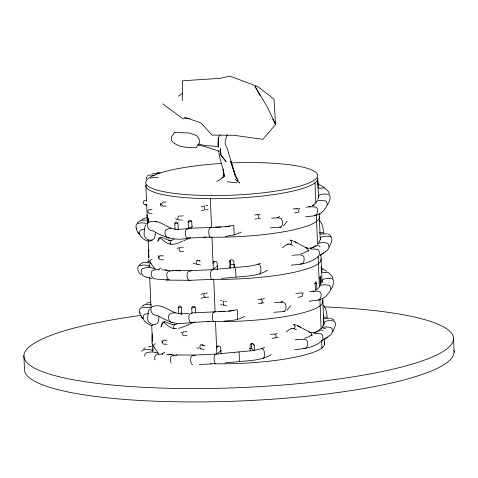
<?xml version="1.0" encoding="UTF-8"?>
<svg xmlns="http://www.w3.org/2000/svg" width="478" height="478" viewBox="0 0 478 478"><rect width="100%" height="100%" fill="white"/><g stroke="black" fill="none" stroke-linecap="round" stroke-linejoin="round"><path stroke-width="0.72" d="M182.255 100.697L182.435 80.788L219.838 78.356L229.858 76.068L257.905 86.673L274.037 99.155L275.579 124.465L262.87 139.361L233.826 135.268L211.957 135.089L201.154 123.061L184.299 117.08M155.344 232.141L155.021 236.347A5.79 4.894 35.3 0 1 148.951 239.998A5.79 4.894 35.3 0 1 144.069 233.599L144.882 226.793L145.76 224.738M158.78 318.922L158.881 316.544M148.903 250.789L148.766 249.54L148.359 256.333M152.255 333.961L151.896 340.742M163.07 321.885L161.785 324.078L160.996 327.03L162.705 323.218L163.494 322.548M146.429 179.053L146.734 176.89M234.459 265.732L234.124 267.74L229.912 267.883L229.882 260.582M229.912 267.883L230.468 264.537L230.276 260.062M323.731 322.07L323.6 322.865L323.349 314.405L323.481 316.107M323.666 325.542L324.03 323.373M225.455 236.377L234.172 234.955L233.76 225.299L225.467 226.703L210.643 227.468L209.537 228.317L208.814 230.3A5.79 1.464 -89.5 0 0 210.475 237.13M221.505 278.465L235.941 277.162L235.529 267.507C243.858 266.539 252.599 266.622 260.408 263.229M224.092 321.102L233.587 320.242L237.709 319.364L237.297 309.708L229.004 311.112L214.18 311.871L213.074 312.72L212.351 314.703A5.79 1.464 -89.5 0 0 214.013 321.539M225.042 362.868L239.478 361.565L239.066 351.91C247.598 350.918 256.578 351.025 264.525 347.387M160.626 204.859L160.871 203.586L160.626 204.859L161.116 206.382M158.445 256.298L158.529 258.323M161.982 340.706L162.066 342.726M157.836 241.097L158.744 238.444L159.532 237.482M317.715 181.497L318.36 185.727M318.671 196.924L317.601 199.35M158.116 241.235L159.168 238.815L159.957 238.146M149.297 309.147L148.419 311.202L147.606 318.001A5.79 4.894 35.3 0 0 153.211 324.544A5.79 4.894 35.3 0 0 158.529 319.4M320.045 240.141L318.701 242.699M323.582 324.544L322.238 327.101M329.318 247.006L331.529 241.82A5.79 5.688 -2.9 0 0 331.35 237.47L330.047 236.491L325.936 236.192L321.867 236.837L320.654 237.924A5.79 5.688 -2.9 0 0 320.32 239.376M332.855 331.415L335.066 326.229A5.79 5.688 -2.9 0 0 334.887 321.873L333.584 320.893L329.473 320.601L325.404 321.24L324.192 322.327A5.79 5.688 -2.9 0 0 323.845 324.52M327.532 204.895L329.001 202.248L329.76 199.619A5.79 5.688 -2.9 0 0 329.581 195.269L328.278 194.283L324.168 193.99L320.099 194.63L318.886 195.717A5.79 5.688 -2.9 0 0 318.551 197.175M331.069 289.304L332.539 286.651L333.297 284.022A5.79 5.688 -2.9 0 0 333.118 279.672L331.816 278.692L327.705 278.399L323.636 279.038L322.423 280.126A5.79 5.688 -2.9 0 0 322.076 282.319M220.065 134.927L218.303 137.795L218.374 147.122L218.303 137.795L217.98 146.435L205.63 145.611L198.316 144.123M287.224 221.296L283.478 225.867M290.761 305.705L287.015 310.27M158.612 255.85L158.935 255.371M315.229 203.156L312.976 205.827L314.076 204.835L312.044 205.976M317.804 288.933L318.766 287.559M164.755 322.351L164.074 322.662L163.852 321.909L164.54 321.598L172.809 324.777L172.152 324.682L175.05 324.67L176.985 324.078M324.46 209.513C322.232 212.77 318.605 214.909 314.769 215.674M327.998 293.922C325.769 297.179 322.142 299.312 318.312 300.076M214.622 261.329L213.063 263.288A2.109 2.014 49.6 0 1 215.034 261.221A2.109 2.014 49.6 0 1 217.173 263.3L217.424 269.263L213.313 269.251L217.741 265.846M218.171 346.03L216.612 347.99A2.109 2.014 49.6 0 1 218.583 345.923A2.109 2.014 49.6 0 1 220.722 348.002L220.973 353.965M282.552 247.712L285.748 245.118L288.192 244.043L287.66 244.168L290.2 244.168L292.99 245.441M286.089 332.114L289.286 329.521L291.729 328.452L291.198 328.571L293.737 328.577L296.527 329.85M147.26 176.245L148.311 175.283L149.931 175.044L154.884 175.593M141.649 351.175L142.862 350.087L146.931 349.448L151.042 349.741L152.345 350.727M224.045 176.603L222.909 177.434M137.072 223.077L138.996 221.469M138.931 265.553L140.843 263.88M139.48 221.481L140.651 220.46L142.456 220.125L146.746 220.161M141.249 263.683L142.426 262.661L144.225 262.326L148.515 262.362M143.412 305.544L144.195 304.862L145.993 304.534L151.508 304.803M318.001 243.989L319.173 242.967L323.116 242.531L327.095 243.027L328.356 244.073A5.79 5.497 52.4 0 1 325.632 251.476M319.77 286.197L320.941 285.169L324.885 284.733L328.864 285.235L330.125 286.274A5.79 5.497 52.4 0 1 328.039 293.361M321.539 328.398L322.71 327.37L326.653 326.934L330.633 327.436L331.893 328.482A5.79 5.497 52.4 0 1 329.169 335.885M143.669 348.892L145.175 347.673M221.29 350.547L216.863 353.953L219.605 353.959M141.805 306.422L143.37 305.37M315.856 245.351L312.469 247.789M321.049 328.565L316.006 332.192M320.081 255.407L325.596 251.536M321.993 340.951L329.133 335.938M320.296 255.258L323.791 252.808M323.833 339.661L327.328 337.217M178.336 96.221L182.572 93.329M141.858 219.701L144.511 218.249L146.74 217.735M308.818 250.358L304.127 252.862L300.961 253.932M312.355 334.761L307.665 337.265L304.498 338.334M267.662 270.184C258.24 276.17 246.66 275.991 235.941 277.162M271.199 354.586C261.777 360.579 250.197 360.4 239.478 361.565M212.895 269.658L211.306 270.518L210.583 272.502A5.79 1.464 -89.5 0 0 212.244 279.337L190.113 280.311L171.052 280.144A5.79 4.015 -81.8 0 1 166.977 273.153L167.814 271.91L169.11 271.259L173.544 270.584M216.432 354.061L214.843 354.927L214.12 356.905A5.79 1.464 -89.5 0 0 215.781 363.74M177.29 248.458L178.629 247.747M180.827 332.861L182.166 332.15M316.866 289.513L315.366 290.289L315.127 283.263A2.115 0.777 -88.1 0 1 315.958 281.847A2.115 0.777 -88.1 0 1 316.615 283.55L316.866 289.513L315.432 289.447M271.612 218.261L277.312 217.729L279.636 216.558M274.491 302.682L280.849 302.132L283.173 300.961M227.803 135.017L226.596 135.615L227.175 135.119L225.329 139.827L225.126 143.944L227.42 149.046L235.409 175.952L238.187 180.642L236.951 181.066M183.677 240.751L185.47 239.92M186.026 325.715L194.916 321.867M146.549 303.339L150.277 302.138M241.265 232.117L234.172 234.955M244.802 316.52L237.709 319.364M186.067 239.639L190.686 237.709M216.707 181.485L220.728 179.214L223.841 176.412L223.232 169.14M318.234 331.242L313.628 332.808L315.139 332.449L312.325 332.646L309.272 332.102A3.328 2.76 89.3 0 1 311.835 335.658M179.387 242.603L182.488 241.306M182.303 327.269L185.404 325.972M221.678 177.78L222.682 177.398M201.023 294.299L203.198 293.576M201.196 298.35L203.365 297.627M188.153 222.27A2.109 1.787 69.9 0 1 189.891 220.322A2.109 1.787 69.9 0 1 191.809 222.521L192.054 228.484L188.404 228.233L188.153 222.27L191.553 221.027M188.404 228.233L192.485 226.739M191.977 313.49L191.756 308.274L195.155 307.025M201.202 206.843L203.526 206.09M201.369 210.894L203.694 210.141M152.345 240.404C148.461 242.346 144.039 240.087 141.44 237.064A5.79 5.491 -57.6 0 1 139.97 230.982L141.135 229.834L144.35 229.111M175.097 243.977L178.766 242.866M178.635 328.38L181.694 327.454M170.921 244.204C166.553 243.929 163.607 240.512 160.339 238.074L160.494 237.267L161.002 237.196L169.272 240.374L168.614 240.279L171.512 240.261L174.094 239.478M310.712 248.237L316.352 245.979A3.328 3.017 87.9 0 1 320.146 246.905M189.981 228.466L186.868 229.273L185.96 229.966L185.386 231.227A5.79 2.838 -86.3 0 0 188.344 238.11L205.946 237.261M150.176 178.115L154.197 177.356L158.254 177.541M175.062 229.846L174.811 223.889L178.246 223.011M175.749 229.673L178.497 228.974M182.016 312.947L178.581 313.825L178.336 307.862L181.078 307.163M278.327 337.295L276.32 337.749M276.147 333.698L276.899 333.548M151.861 173.95L160.166 172.755M264.543 298.654L262.786 298.917M177.081 354.987L172.654 355.668L171.351 356.319L170.515 357.556A5.79 4.015 -81.8 0 0 171.285 363.071M318.611 188.236L324.705 188.021L328.284 191.421L329.479 193.972M320.535 234.047L326.623 233.832M322.154 272.645L328.243 272.424L331.822 275.824L333.017 278.375M148.592 313.413L144.673 314.243L143.508 315.39A5.79 5.491 -57.6 0 0 146.172 322.274M324.072 318.456L330.161 318.234M308.925 206.849L314.405 206.866L316.054 207.315L317.189 208.426A5.79 4.935 69.6 0 1 312.863 215.978L305.663 216.809M310.694 249.056L316.173 249.068L317.822 249.522L318.957 250.627A5.79 4.935 69.6 0 1 316.544 257.875C309.326 263.432 300.011 264.418 291.227 265.165M312.463 291.257L317.942 291.269L319.591 291.723L320.726 292.829A5.79 4.935 69.6 0 1 316.4 300.381L309.2 301.212M314.231 333.459L319.71 333.471L321.359 333.925L322.495 335.03A5.79 4.935 69.6 0 1 320.081 342.278C312.863 347.841 303.548 348.826 294.771 349.573M259.249 214.514L260.211 214.377M259.417 218.566L260.379 218.428M280.867 227.08L270.291 227.898M262.954 302.968L263.916 302.837M284.41 311.489L273.828 312.307M306.081 207.201L310.545 206.61M294.275 255.156L299.921 254.75L302.861 255.64L303.799 256.8A5.79 4.033 77 0 1 300.309 264.113M309.619 291.604L314.082 291.018M297.125 339.655L303.458 339.159L306.398 340.043L307.336 341.208A5.79 4.033 77 0 1 303.847 348.516M189.043 228.46L177.822 229.506M225.275 226.715L229.757 226.178M228.813 311.124L233.294 310.586M273.589 334.05L270.434 334.409M271.952 338.31L275.238 337.91A2.061 0.854 82.6 0 0 275.878 335.15A2.061 0.854 82.6 0 0 274.348 334.606M156.366 173.185L158.768 172.916M204.638 297.37L208.802 297.107M188.714 313.329L181.359 313.915M188.344 238.11C176.095 241.061 163.966 237.65 153.54 231.095M296.127 208.653L293.032 208.928M294.567 212.877L297.525 212.483A2.061 1.494 76.1 0 0 298.72 209.615A2.061 1.494 76.1 0 0 296.073 209.274M299.664 293.056L295.882 293.384M298.105 297.286L299.831 297.107M258.036 214.652L254.75 214.963M174.416 244.043L171.68 244.312A2.061 1.476 -81.1 0 1 170.102 242.615A2.061 1.476 -81.1 0 1 171.512 240.261M261.574 299.061L258.287 299.365M261.747 303.112L258.461 303.416M176.585 328.583L175.217 328.715A2.061 1.476 -81.1 0 1 173.639 327.018A2.061 1.476 -81.1 0 1 175.05 324.67M216.928 269.234L230.778 267.925M220.466 353.642L234.316 352.334M292.118 255.419L293.468 255.294M294.98 339.888L297.005 339.697M234.22 352.34L239.066 351.904M254.923 219.014L256.686 218.852M277.312 217.729L280.502 218.273L281.47 218.882L282.151 220.095A5.79 2.856 81.4 0 1 279.761 227.199M280.849 302.132L284.04 302.682L285.007 303.291L285.689 304.504A5.79 2.856 81.4 0 1 283.299 311.608M319.244 232.804L322.889 232.678L323.827 233.288C322.895 228.992 323.14 223.871 319.579 220.716M323.451 317.153L326.426 317.081L327.364 317.697C326.432 313.395 326.677 308.274 323.116 305.119M183.229 215.883L180.331 216.044M249.456 348.456L251.536 348.307L253.477 350.416M311.602 248.046L308.788 248.243L305.735 247.694A3.328 2.76 89.3 0 1 308.298 251.255M206.287 205.648L207.852 205.552M206.46 209.693L208.026 209.603M193.13 228.114L211.127 227.45L210.643 227.468M258.102 264.22L259.781 264.949L260.677 266.861A5.79 1.482 84.7 0 1 259.572 273.81M261.639 348.629L263.318 349.352L264.214 351.264A5.79 1.482 84.7 0 1 263.109 358.219M212.411 269.67L190.812 270.668L172.217 270.542M215.948 354.073L194.349 355.07L175.755 354.951M205.916 293.157L207.512 293.074M211.288 363.967L199.392 364.523M148.479 346.699L151.335 346.723M220.776 227.02L215.554 227.241M224.313 311.423L219.097 311.65M189.443 118.484L182.883 118.753L162.753 103.881M180.505 220.095L182.166 220.023M230.468 264.537L234.68 264.388M214.18 311.871L214.664 311.859L192.58 312.869L190.405 313.682L189.497 314.369L188.924 315.635A5.79 2.838 -86.3 0 0 191.881 322.513A3.328 1.804 82.7 0 0 192.843 322.596M209.484 321.67C199.714 321.61 190.029 322.901 180.302 323.498C171.698 324.06 164.516 318.928 157.077 315.498M191.75 270.668L188.637 271.48L187.729 272.167L187.155 273.434A5.79 2.838 -86.3 0 0 190.113 280.311M195.287 355.07L192.174 355.883L191.266 356.57L190.692 357.837A5.79 2.838 -86.3 0 0 192.544 364.69M319.274 277.855L320.738 277.855L320.989 283.818L320.26 284.607L319.997 277.581A2.115 0.382 89.6 0 1 320.38 276.159A2.115 0.382 89.6 0 1 320.738 277.855M181.64 247.222L183.301 247.228M183.474 251.279L180.451 251.35A2.061 1.255 -84 0 1 179.125 249.146A2.061 1.255 -84 0 1 180.929 247.389M185.177 331.624L186.844 331.63M185.345 335.675L187.012 335.681M227.301 181.754L237.046 182.889M179.184 270.739L180.367 270.757L175.617 270.662M161.791 255.844L163.356 255.885M163.53 259.936L160.853 259.763A2.061 1.721 -75.7 0 1 159.066 257.481A2.061 1.721 -75.7 0 1 161.564 255.844M165.328 340.252L166.894 340.294M167.067 344.345L164.39 344.166A2.061 1.721 -75.7 0 1 162.604 341.89A2.061 1.721 -75.7 0 1 165.101 340.252M175.432 229.267L171.775 228.382L168.889 228.58L166.045 229.709L165.209 230.946A5.79 4.015 -81.8 0 0 169.284 237.942M178.969 313.676L175.312 312.785L172.427 312.982L169.582 314.118L168.746 315.355A5.79 4.015 -81.8 0 0 172.295 322.417M314.464 283.454L316.615 283.55M157.035 279.14L167.73 279.977M164.528 202.021L166.141 202.104M166.308 206.155L163.506 206.078A2.061 1.607 -78.7 0 1 161.827 203.825A2.061 1.607 -78.7 0 1 164.157 202.152M166.081 279.893L169.481 280.072M170.377 270.44L161.934 269.807M173.914 354.843L168.8 354.509M158.977 269.496L154.071 270.004L152.47 270.596L151.436 271.797A5.79 4.923 -74.5 0 0 156.366 278.961M163.058 353.935L157.609 354.413L156.007 355.005L154.974 356.2A5.79 4.923 -74.5 0 0 154.914 359.88M171.775 228.382C164.312 225.491 156.724 218.56 148.299 222.485L147.373 223.68A5.79 5.127 75.9 0 0 153.378 230.904M152.918 325.536L150.779 325.369L146.28 322.775M151.932 209.717L150.695 209.585A2.061 1.93 -62.3 0 0 147.881 211.109A2.061 1.93 -62.3 0 0 149.877 213.463M150.719 213.654L152.106 213.768M166.786 354.335L168.095 354.461M180.487 314.058L181.76 314.219L181.509 308.256A2.109 1.548 75.7 0 0 179.836 305.986A2.109 1.548 75.7 0 0 178.336 307.862M220.531 300.614L221.965 300.811M220.699 304.665L222.133 304.862M223.579 305.089L226.5 305.645M152.082 278.459L146.37 277.198M167.169 270.285L165.274 269.795M224.869 301.301L226.333 301.594M155.326 268.881L150.636 267.704L146.674 267.596L142.755 268.433L141.59 269.58A5.79 5.491 -57.6 0 0 146.34 276.977M158.272 353.164L155.529 352.525M318.049 186.36L318.587 187.191L317.583 187.239M321.586 270.769L322.124 271.6L321.341 271.839M174.458 328.607C170.174 328.362 167.294 325.028 164.074 322.662M152.685 341.394L151.902 341.633L152.147 342.403M196.9 264.244L200.449 265.039M204.99 345.654L202.176 345.02L203.419 345.319M200.437 348.653L203.987 349.448M292.9 240.769L290.032 240.117A2.061 1.315 78.5 0 1 291.466 242.382A2.061 1.315 78.5 0 1 290.2 244.168M296.444 325.171L293.57 324.526A2.061 1.315 78.5 0 1 295.004 326.791A2.061 1.315 78.5 0 1 293.737 328.577M200.282 260.988L198.639 260.618L199.882 260.916M145.653 204.692L146.609 204.913M197.581 144.864L206.155 146.919L219.067 151.287L218.763 150.725L219.45 155.989L222.676 167.963L224.302 176.274L223.686 171.984M202.517 345.098L201.172 344.757A2.061 0.878 -87.3 0 0 199.935 346.55A2.061 0.878 -87.3 0 0 200.891 348.731M195.556 263.928L193.363 263.348M199.093 348.331L196.9 347.751M145.665 204.847L147.093 205.253M168.812 354.204L169.804 354.515M327.591 233.85L329.294 234.716L331.146 236.491M331.135 318.258L334.146 320.111M177.41 219.766L175.575 218.655M175.312 312.785C167.85 309.893 160.261 302.962 151.837 306.888L150.911 308.083A5.79 5.127 75.9 0 0 156.915 315.307M307.085 248.261L296.007 242.328M310.622 332.664L299.545 326.731M295.44 242.047L293.731 241.205L296.981 242.812M298.977 326.45L297.268 325.614L300.519 327.215M318.378 183.97L324.425 187.74M321.365 268.098L326.731 271.235M155.493 221.457L156.342 222.043M155.428 353.027L154.173 352.107L150.212 352.005L146.292 352.836L145.127 353.983A5.79 5.491 -57.6 0 0 144.792 356.2M146.603 223.788L145.736 223.136L141.625 222.844L137.556 223.483L136.344 224.57A5.79 5.688 -2.9 0 0 136.523 228.92M148.807 266.318L147.505 265.338L143.394 265.045L139.325 265.684L138.112 266.772A5.79 5.688 -2.9 0 0 138.291 271.122M150.14 308.196L149.273 307.539L145.163 307.246L141.094 307.886L139.881 308.973A5.79 5.688 -2.9 0 0 140.066 313.323M140.813 274.617L138.369 271.719M149.369 257.188L148.568 257.015L148.389 257.797M235.337 179.328L239.687 182.943L239.042 182.315M164.54 321.598L164.814 322.058M252.259 343.401L254.2 345.51L254.421 350.727M155.057 269.144L150.337 262.637M158.6 353.553L153.874 347.04M299.27 208.175L299.7 208.952M302.813 292.578L303.237 293.361M136.176 227.803L137.192 231.185L138.99 233.921M140.729 315.588L142.528 318.324M137.981 232.517L139.247 234.298M141.518 316.926L142.785 318.701M237.028 178.868L235.409 175.952L230.677 161.188L235.809 176.794L236.909 178.706M152.942 345.654L151.801 342.75M259.984 95.564L255.025 86.369L267.519 107.341L275.579 124.465L272.747 119.207M317.541 182.441L318.617 185.488M321.079 266.849L322.154 269.897M148.825 260.265L148.335 258.968M139.713 312.206L140.221 314.369M321.897 270.136L321.473 267.357M223.274 169.128L223.477 170.556M317.607 182.949L317.75 185.739M321.144 267.357L321.288 270.142M152.5 337.558L152.578 339.237M453.538 338.92L454.1 352.274M317.727 178.832L317.942 184.018M318.067 186.982L318.503 197.354M319.185 213.654L320.272 239.574M320.893 254.38L322.07 282.516M322.722 298.063L323.821 324.263M324.437 338.86L324.646 343.969M315.008 182.859L315.85 202.863M316.346 214.718L317.589 244.336M318.085 256.184L319.388 287.278M319.884 299.126L321.126 328.745M321.622 340.587L321.933 347.996M251.32 343.09L251.536 348.307M250.257 351.025L250.042 345.809A2.109 2.049 -42.6 0 1 252.031 343.586A2.109 2.049 -42.6 0 1 254.2 345.51M234.124 267.74L233.873 261.777A2.109 2.073 9.4 0 0 231.681 259.781A2.109 2.073 9.4 0 0 229.661 261.92M210.356 198.687L211.569 227.582M211.969 237.213L213.337 269.789M213.738 279.415L215.106 311.991M215.506 321.616L216.875 354.192M195.598 312.988L195.412 308.519A2.109 1.787 69.9 0 0 193.494 306.326A2.109 1.787 69.9 0 0 191.756 308.274M178.204 229.494L177.989 224.278A2.109 1.548 75.7 0 0 176.316 222.013A2.109 1.548 75.7 0 0 174.811 223.889M148.813 222.145L148.748 220.651A2.109 0.323 85.9 0 0 148.317 218.201A2.109 0.323 85.9 0 0 148.055 219.898L148.18 222.879M147.469 219.749L147.212 215.064L147.212 217.568M145.874 185.566L146.525 201.19M146.68 204.913L147.463 223.531M148.168 240.38L148.885 257.409M149.005 260.373L149.256 266.294M149.722 277.401L150.994 307.754M151.735 325.524L152.386 341.071M152.512 344.035L152.793 350.697M23.9 355.746L24.462 369.1A215.004 40.289 -2.4 0 0 243.099 400.851A215.004 40.289 -2.4 0 0 453.915 350.302M321.037 258.771A86.004 16.115 -2.4 0 1 211.031 279.385M149.327 267.083A86.004 16.115 -2.4 0 1 149.387 265.499M319.268 216.57A86.004 16.115 -2.4 0 1 203.921 237.07M317.655 178.043A86.004 16.115 -2.4 0 1 231.221 198.352A86.004 16.115 -2.4 0 1 146.005 184.771M322.525 300.196A86.004 16.115 -2.4 0 1 207.458 321.473M324.293 342.403A86.004 16.115 -2.4 0 1 210.547 363.71M152.864 351.485A86.004 16.115 -2.4 0 1 153.265 349.101M315.91 203.222A5.79 5.497 52.4 0 1 316.233 201.788L317.404 200.766L321.347 200.33L325.327 200.826L326.588 201.871A5.79 5.497 52.4 0 1 324.502 208.952M189.306 238.193A3.328 1.804 82.7 0 1 188.356 238.062M257.75 214.753A2.061 0.574 84.4 0 1 258.723 217.024A2.061 0.574 84.4 0 1 257.893 218.261M204.996 296.898A2.061 0.741 -88.2 0 1 203.957 296.695A2.061 0.741 -88.2 0 1 204.112 293.785A2.061 0.741 -88.2 0 1 205.152 293.988M223.722 304.617A2.061 0.311 89.3 0 1 223.196 303.458A2.061 0.311 89.3 0 1 223.573 301.11M179.764 219.599A2.061 1.255 -84 0 1 177.792 218.38A2.061 1.255 -84 0 1 179.614 216.092M205.319 209.4A2.061 0.645 -88.8 0 1 204.279 208.235A2.061 0.645 -88.8 0 1 205.17 205.893M145.3 204.626A2.061 2.026 7 0 1 143.203 202.146A2.061 2.026 7 0 1 146.172 200.808M197.354 264.322A2.061 0.878 -87.3 0 1 196.464 261.621A2.061 0.878 -87.3 0 1 197.988 260.952M158.654 269.933A3.328 2.677 -58.8 0 1 161.211 267.991M151.096 263.312A2.061 1.96 -57.6 0 1 151.932 259.44M147.475 261.825A3.328 3.053 56.4 0 1 148.544 261.651M261.096 299.772A2.061 0.574 84.4 0 1 261.884 299.503A2.061 0.574 84.4 0 1 262.225 302.395A2.061 0.574 84.4 0 1 261.43 302.664M300.136 293.008A2.061 1.494 76.1 0 1 302.508 295.063A2.061 1.494 76.1 0 1 300.286 296.515M184.61 335.305A2.061 1.255 -84 0 1 182.638 334.086A2.061 1.255 -84 0 1 184.466 331.798M162.191 354.341A3.328 2.677 -58.8 0 1 164.749 352.394M154.633 347.715A2.061 1.96 -57.6 0 1 155.47 343.843M170.371 354.718A3.328 2.39 -65.8 0 1 171.626 354.885M319.059 331.093A3.328 3.017 87.9 0 1 322.901 330.525M323.433 328.482A3.328 3.095 64.2 0 1 325.59 328.541M230.844 162.956A86.004 16.115 -2.4 0 1 307.946 183.397A86.004 16.115 -2.4 0 1 160.943 191.075A86.004 16.115 -2.4 0 1 221.726 163.434M324.508 306.894A215.004 40.289 -2.4 0 1 411.05 364.439A215.004 40.289 -2.4 0 1 74.67 379.998A215.004 40.289 -2.4 0 1 140.896 315.39M174.458 132.514L171.465 136.732L171.477 140.675C177.655 147.702 187.478 147.612 196.082 147.684L199.32 143.203L199.308 139.259L196.631 135.638L189.551 133.009L174.458 132.514M226.016 161.522L220.705 155.069L220.233 148.586L221.099 155.135L226.016 161.522"/></g></svg>
